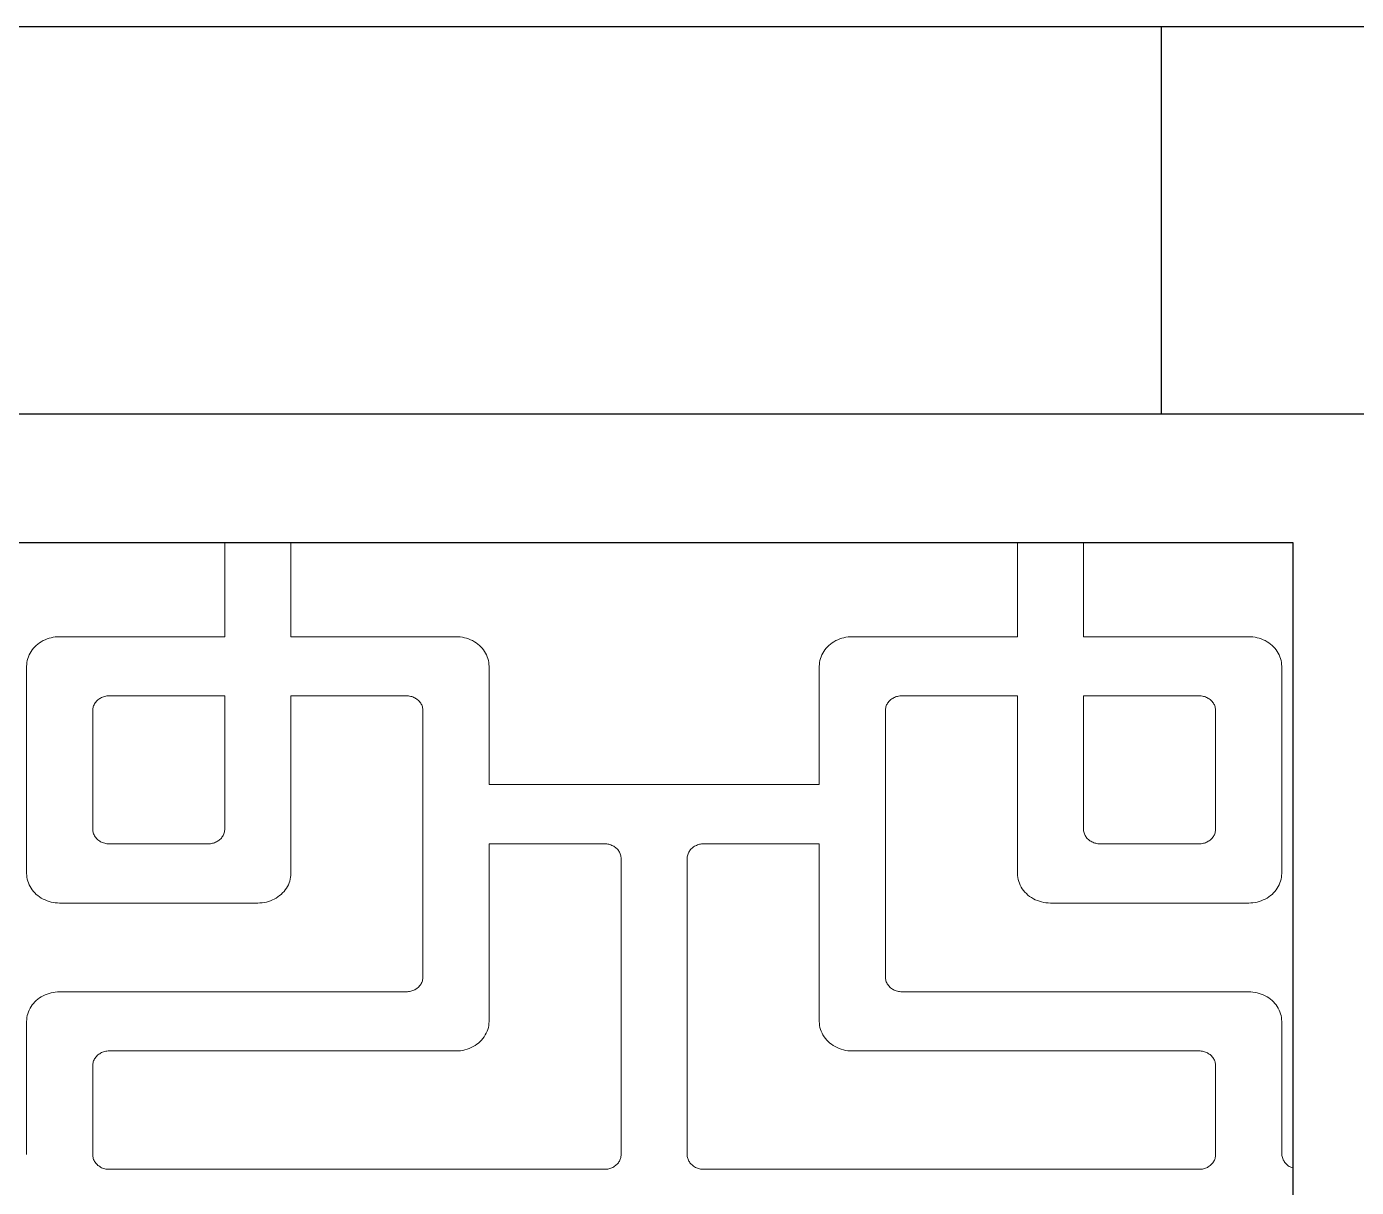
# Model space of a CAD drawing. Extents: x 1188826 to 1909461, y 608442 to 1651179.
# Drawn here: x 1702003 to 1702518, y 1034714 to 1035163 of the extents above; entities that cross this region are included whole.
import ezdxf

# ---------------------------------------------------------------- set-up
doc = ezdxf.new("R2010")
doc.units = 0
doc.header["$LTSCALE"] = 1000
doc.header["$MEASUREMENT"] = 0
doc.layers.add('煤化工粉煤灰', color=7, linetype='Continuous', lineweight=0)
doc.layers.add('立面线', color=40, linetype='Continuous')

msp = doc.modelspace()

# ---------------------------------------------------------------- linework, layer by layer
at = {"layer": '煤化工粉煤灰', "color": 34}
for p, q in [((1702079.46, 1034927.1), (1702079.46, 1034963.44)), ((1702105.05, 1034927.1), (1702105.05, 1034963.44)), ((1702386.55, 1034927.1), (1702386.55, 1034963.44)), ((1702412.14, 1034927.1), (1702412.14, 1034963.44)), ((1702004.84, 1034922.01), (1702005.33, 1034922.62)), ((1702005.33, 1034922.62), (1702005.86, 1034923.2)), ((1702005.86, 1034923.2), (1702006.44, 1034923.75)), ((1702006.44, 1034923.75), (1702007.05, 1034924.26)), ((1702007.05, 1034924.26), (1702007.69, 1034924.74)), ((1702007.69, 1034924.74), (1702008.37, 1034925.17)), ((1702008.37, 1034925.17), (1702009.09, 1034925.57)), ((1702009.09, 1034925.57), (1702009.82, 1034925.92)), ((1702009.82, 1034925.92), (1702010.59, 1034926.23)), ((1702010.59, 1034926.23), (1702011.37, 1034926.5)), ((1702011.37, 1034926.5), (1702012.17, 1034926.71)), ((1702012.17, 1034926.71), (1702012.99, 1034926.88)), ((1702012.99, 1034926.88), (1702013.81, 1034927.01)), ((1702013.81, 1034927.01), (1702014.65, 1034927.08)), ((1702014.65, 1034927.08), (1702015.48, 1034927.1)), ((1702015.48, 1034927.1), (1702079.46, 1034927.1)), ((1702105.05, 1034927.1), (1702169.03, 1034927.1)), ((1702169.03, 1034927.1), (1702169.86, 1034927.08)), ((1702169.86, 1034927.08), (1702170.7, 1034927.01)), ((1702170.7, 1034927.01), (1702171.52, 1034926.88)), ((1702171.52, 1034926.88), (1702172.34, 1034926.71)), ((1702172.34, 1034926.71), (1702173.14, 1034926.5)), ((1702173.14, 1034926.5), (1702173.92, 1034926.23)), ((1702173.92, 1034926.23), (1702174.69, 1034925.92)), ((1702174.69, 1034925.92), (1702175.43, 1034925.57)), ((1702175.43, 1034925.57), (1702176.14, 1034925.17)), ((1702176.14, 1034925.17), (1702176.82, 1034924.74)), ((1702176.82, 1034924.74), (1702177.46, 1034924.26)), ((1702177.46, 1034924.26), (1702178.08, 1034923.75)), ((1702178.08, 1034923.75), (1702178.65, 1034923.2)), ((1702178.65, 1034923.2), (1702179.18, 1034922.62)), ((1702179.18, 1034922.62), (1702179.67, 1034922.01)), ((1702311.93, 1034922.01), (1702312.42, 1034922.62)), ((1702312.42, 1034922.62), (1702312.95, 1034923.2)), ((1702312.95, 1034923.2), (1702313.52, 1034923.75)), ((1702313.52, 1034923.75), (1702314.14, 1034924.26)), ((1702314.14, 1034924.26), (1702314.78, 1034924.74)), ((1702314.78, 1034924.74), (1702315.46, 1034925.17)), ((1702315.46, 1034925.17), (1702316.17, 1034925.57)), ((1702316.17, 1034925.57), (1702316.91, 1034925.92)), ((1702316.91, 1034925.92), (1702317.68, 1034926.23)), ((1702317.68, 1034926.23), (1702318.46, 1034926.5)), ((1702318.46, 1034926.5), (1702319.26, 1034926.71)), ((1702319.26, 1034926.71), (1702320.08, 1034926.88)), ((1702320.08, 1034926.88), (1702320.9, 1034927.01)), ((1702320.9, 1034927.01), (1702321.73, 1034927.08)), ((1702321.73, 1034927.08), (1702322.57, 1034927.1)), ((1702322.57, 1034927.1), (1702386.55, 1034927.1)), ((1702412.14, 1034927.1), (1702476.12, 1034927.1)), ((1702476.12, 1034927.1), (1702476.95, 1034927.08)), ((1702476.95, 1034927.08), (1702477.79, 1034927.01)), ((1702477.79, 1034927.01), (1702478.61, 1034926.88)), ((1702478.61, 1034926.88), (1702479.43, 1034926.71)), ((1702479.43, 1034926.71), (1702480.23, 1034926.5)), ((1702480.23, 1034926.5), (1702481.01, 1034926.23)), ((1702481.01, 1034926.23), (1702481.78, 1034925.92)), ((1702481.78, 1034925.92), (1702482.51, 1034925.57)), ((1702482.51, 1034925.57), (1702483.22, 1034925.17)), ((1702483.22, 1034925.17), (1702483.91, 1034924.74)), ((1702483.91, 1034924.74), (1702484.55, 1034924.26)), ((1702484.55, 1034924.26), (1702485.16, 1034923.75)), ((1702485.16, 1034923.75), (1702485.74, 1034923.2)), ((1702485.74, 1034923.2), (1702486.27, 1034922.62)), ((1702486.27, 1034922.62), (1702486.75, 1034922.01)), ((1702002.8, 1034917.14), (1702002.93, 1034917.88)), ((1702002.93, 1034917.88), (1702003.12, 1034918.61)), ((1702003.12, 1034918.61), (1702003.37, 1034919.33)), ((1702003.37, 1034919.33), (1702003.66, 1034920.03)), ((1702003.66, 1034920.03), (1702004.01, 1034920.71)), ((1702004.01, 1034920.71), (1702004.4, 1034921.37)), ((1702004.4, 1034921.37), (1702004.84, 1034922.01)), ((1702179.67, 1034922.01), (1702180.11, 1034921.37)), ((1702180.11, 1034921.37), (1702180.5, 1034920.71)), ((1702180.5, 1034920.71), (1702180.85, 1034920.03)), ((1702180.85, 1034920.03), (1702181.14, 1034919.33)), ((1702181.14, 1034919.33), (1702181.39, 1034918.61)), ((1702181.39, 1034918.61), (1702181.58, 1034917.88)), ((1702181.58, 1034917.88), (1702181.71, 1034917.14)), ((1702309.89, 1034917.14), (1702310.02, 1034917.88)), ((1702310.02, 1034917.88), (1702310.21, 1034918.61)), ((1702310.21, 1034918.61), (1702310.46, 1034919.33)), ((1702310.46, 1034919.33), (1702310.75, 1034920.03)), ((1702310.75, 1034920.03), (1702311.1, 1034920.71)), ((1702311.1, 1034920.71), (1702311.49, 1034921.37)), ((1702311.49, 1034921.37), (1702311.93, 1034922.01)), ((1702486.75, 1034922.01), (1702487.2, 1034921.37)), ((1702487.2, 1034921.37), (1702487.59, 1034920.71)), ((1702487.59, 1034920.71), (1702487.94, 1034920.03)), ((1702487.94, 1034920.03), (1702488.23, 1034919.33)), ((1702488.23, 1034919.33), (1702488.48, 1034918.61)), ((1702488.48, 1034918.61), (1702488.67, 1034917.88)), ((1702488.67, 1034917.88), (1702488.8, 1034917.14)), ((1702002.69, 1034915.64), (1702002.72, 1034916.39)), ((1702002.69, 1034835.4), (1702002.69, 1034915.64)), ((1702002.72, 1034916.39), (1702002.8, 1034917.14)), ((1702181.71, 1034917.14), (1702181.8, 1034916.39)), ((1702181.8, 1034916.39), (1702181.82, 1034915.64)), ((1702181.82, 1034915.64), (1702181.82, 1034869.79)), ((1702309.78, 1034915.64), (1702309.8, 1034916.39)), ((1702309.78, 1034869.79), (1702309.78, 1034915.64)), ((1702309.8, 1034916.39), (1702309.89, 1034917.14)), ((1702488.8, 1034917.14), (1702488.88, 1034916.39)), ((1702488.88, 1034916.39), (1702488.91, 1034915.64)), ((1702488.91, 1034915.64), (1702488.91, 1034835.4)), ((1702029.71, 1034902.06), (1702029.45, 1034901.75)), ((1702030, 1034902.36), (1702029.71, 1034902.06)), ((1702030.31, 1034902.64), (1702030, 1034902.36)), ((1702030.64, 1034902.89), (1702030.31, 1034902.64)), ((1702030.99, 1034903.13), (1702030.64, 1034902.89)), ((1702031.35, 1034903.34), (1702030.99, 1034903.13)), ((1702031.73, 1034903.54), (1702031.35, 1034903.34)), ((1702032.13, 1034903.7), (1702031.73, 1034903.54)), ((1702032.53, 1034903.85), (1702032.13, 1034903.7)), ((1702032.95, 1034903.97), (1702032.53, 1034903.85)), ((1702033.37, 1034904.06), (1702032.95, 1034903.97)), ((1702033.81, 1034904.13), (1702033.37, 1034904.06)), ((1702034.24, 1034904.17), (1702033.81, 1034904.13)), ((1702034.68, 1034904.18), (1702034.24, 1034904.17)), ((1702079.46, 1034904.18), (1702034.68, 1034904.18)), ((1702079.46, 1034852.6), (1702079.46, 1034904.18)), ((1702105.05, 1034904.18), (1702105.05, 1034835.4)), ((1702149.83, 1034904.18), (1702105.05, 1034904.18)), ((1702150.25, 1034904.17), (1702149.83, 1034904.18)), ((1702150.67, 1034904.13), (1702150.25, 1034904.17)), ((1702151.08, 1034904.07), (1702150.67, 1034904.13)), ((1702151.49, 1034903.98), (1702151.08, 1034904.07)), ((1702151.89, 1034903.87), (1702151.49, 1034903.98)), ((1702152.28, 1034903.74), (1702151.89, 1034903.87)), ((1702152.66, 1034903.59), (1702152.28, 1034903.74)), ((1702153.03, 1034903.41), (1702152.66, 1034903.59)), ((1702153.39, 1034903.21), (1702153.03, 1034903.41)), ((1702153.73, 1034902.99), (1702153.39, 1034903.21)), ((1702154.05, 1034902.76), (1702153.73, 1034902.99)), ((1702154.36, 1034902.5), (1702154.05, 1034902.76)), ((1702154.64, 1034902.23), (1702154.36, 1034902.5)), ((1702154.91, 1034901.94), (1702154.64, 1034902.23)), ((1702155.15, 1034901.63), (1702154.91, 1034901.94)), ((1702336.69, 1034901.94), (1702336.45, 1034901.63)), ((1702336.95, 1034902.23), (1702336.69, 1034901.94)), ((1702337.24, 1034902.5), (1702336.95, 1034902.23)), ((1702337.55, 1034902.76), (1702337.24, 1034902.5)), ((1702337.87, 1034902.99), (1702337.55, 1034902.76)), ((1702338.21, 1034903.21), (1702337.87, 1034902.99)), ((1702338.57, 1034903.41), (1702338.21, 1034903.21)), ((1702338.94, 1034903.59), (1702338.57, 1034903.41)), ((1702339.32, 1034903.74), (1702338.94, 1034903.59)), ((1702339.71, 1034903.87), (1702339.32, 1034903.74)), ((1702340.11, 1034903.98), (1702339.71, 1034903.87)), ((1702340.52, 1034904.07), (1702340.11, 1034903.98)), ((1702340.93, 1034904.13), (1702340.52, 1034904.07)), ((1702341.35, 1034904.17), (1702340.93, 1034904.13)), ((1702341.76, 1034904.18), (1702341.35, 1034904.17)), ((1702386.55, 1034904.18), (1702341.76, 1034904.18)), ((1702386.55, 1034835.4), (1702386.55, 1034904.18)), ((1702412.14, 1034904.18), (1702456.92, 1034904.18)), ((1702412.14, 1034852.6), (1702412.14, 1034904.18)), ((1702456.92, 1034904.18), (1702457.34, 1034904.17)), ((1702457.34, 1034904.17), (1702457.76, 1034904.13)), ((1702457.76, 1034904.13), (1702458.17, 1034904.07)), ((1702458.17, 1034904.07), (1702458.58, 1034903.98)), ((1702458.58, 1034903.98), (1702458.98, 1034903.87)), ((1702458.98, 1034903.87), (1702459.37, 1034903.74)), ((1702459.37, 1034903.74), (1702459.75, 1034903.59)), ((1702459.75, 1034903.59), (1702460.12, 1034903.41)), ((1702460.12, 1034903.41), (1702460.48, 1034903.21)), ((1702460.48, 1034903.21), (1702460.82, 1034902.99)), ((1702460.82, 1034902.99), (1702461.14, 1034902.76)), ((1702461.14, 1034902.76), (1702461.45, 1034902.5)), ((1702461.45, 1034902.5), (1702461.73, 1034902.23)), ((1702461.73, 1034902.23), (1702462, 1034901.94)), ((1702462, 1034901.94), (1702462.24, 1034901.63)), ((1702028.29, 1034898.84), (1702028.28, 1034898.45)), ((1702028.28, 1034898.45), (1702028.28, 1034852.6)), ((1702028.34, 1034899.23), (1702028.29, 1034898.84)), ((1702028.41, 1034899.61), (1702028.34, 1034899.23)), ((1702028.52, 1034899.99), (1702028.41, 1034899.61)), ((1702028.65, 1034900.37), (1702028.52, 1034899.99)), ((1702028.81, 1034900.73), (1702028.65, 1034900.37)), ((1702029, 1034901.08), (1702028.81, 1034900.73)), ((1702029.21, 1034901.43), (1702029, 1034901.08)), ((1702029.45, 1034901.75), (1702029.21, 1034901.43)), ((1702155.38, 1034901.31), (1702155.15, 1034901.63)), ((1702155.57, 1034900.98), (1702155.38, 1034901.31)), ((1702155.75, 1034900.64), (1702155.57, 1034900.98)), ((1702155.89, 1034900.29), (1702155.75, 1034900.64)), ((1702156.01, 1034899.93), (1702155.89, 1034900.29)), ((1702156.11, 1034899.57), (1702156.01, 1034899.93)), ((1702156.18, 1034899.2), (1702156.11, 1034899.57)), ((1702156.22, 1034898.82), (1702156.18, 1034899.2)), ((1702156.23, 1034898.45), (1702156.22, 1034898.82)), ((1702156.23, 1034795.29), (1702156.23, 1034898.45)), ((1702335.38, 1034898.82), (1702335.37, 1034898.45)), ((1702335.37, 1034898.45), (1702335.37, 1034795.29)), ((1702335.42, 1034899.2), (1702335.38, 1034898.82)), ((1702335.49, 1034899.57), (1702335.42, 1034899.2)), ((1702335.59, 1034899.93), (1702335.49, 1034899.57)), ((1702335.71, 1034900.29), (1702335.59, 1034899.93)), ((1702335.85, 1034900.64), (1702335.71, 1034900.29)), ((1702336.03, 1034900.98), (1702335.85, 1034900.64)), ((1702336.22, 1034901.31), (1702336.03, 1034900.98)), ((1702336.45, 1034901.63), (1702336.22, 1034901.31)), ((1702462.24, 1034901.63), (1702462.46, 1034901.31)), ((1702462.46, 1034901.31), (1702462.66, 1034900.98)), ((1702462.66, 1034900.98), (1702462.83, 1034900.64)), ((1702462.83, 1034900.64), (1702462.98, 1034900.29)), ((1702462.98, 1034900.29), (1702463.1, 1034899.93)), ((1702463.1, 1034899.93), (1702463.2, 1034899.57)), ((1702463.2, 1034899.57), (1702463.27, 1034899.2)), ((1702463.27, 1034899.2), (1702463.31, 1034898.82)), ((1702463.31, 1034898.82), (1702463.32, 1034898.45)), ((1702463.32, 1034898.45), (1702463.32, 1034852.6)), ((1702309.78, 1034869.79), (1702181.82, 1034869.79)), ((1702028.28, 1034852.6), (1702028.29, 1034852.21)), ((1702028.29, 1034852.21), (1702028.34, 1034851.82)), ((1702028.34, 1034851.82), (1702028.41, 1034851.43)), ((1702028.41, 1034851.43), (1702028.52, 1034851.05)), ((1702028.52, 1034851.05), (1702028.65, 1034850.68)), ((1702028.65, 1034850.68), (1702028.81, 1034850.31)), ((1702028.81, 1034850.31), (1702029, 1034849.96)), ((1702078.8, 1034850.06), (1702078.97, 1034850.4)), ((1702078.97, 1034850.4), (1702079.12, 1034850.76)), ((1702079.12, 1034850.76), (1702079.24, 1034851.11)), ((1702079.24, 1034851.11), (1702079.34, 1034851.48)), ((1702079.34, 1034851.48), (1702079.41, 1034851.85)), ((1702079.41, 1034851.85), (1702079.45, 1034852.22)), ((1702079.45, 1034852.22), (1702079.46, 1034852.6)), ((1702412.15, 1034852.22), (1702412.14, 1034852.6)), ((1702412.19, 1034851.85), (1702412.15, 1034852.22)), ((1702412.26, 1034851.48), (1702412.19, 1034851.85)), ((1702412.36, 1034851.11), (1702412.26, 1034851.48)), ((1702412.48, 1034850.76), (1702412.36, 1034851.11)), ((1702412.63, 1034850.4), (1702412.48, 1034850.76)), ((1702412.8, 1034850.06), (1702412.63, 1034850.4)), ((1702462.83, 1034850.4), (1702462.66, 1034850.06)), ((1702462.98, 1034850.76), (1702462.83, 1034850.4)), ((1702463.1, 1034851.11), (1702462.98, 1034850.76)), ((1702463.2, 1034851.48), (1702463.1, 1034851.11)), ((1702463.27, 1034851.85), (1702463.2, 1034851.48)), ((1702463.31, 1034852.22), (1702463.27, 1034851.85)), ((1702463.32, 1034852.6), (1702463.31, 1034852.22)), ((1702029, 1034849.96), (1702029.21, 1034849.62)), ((1702029.21, 1034849.62), (1702029.45, 1034849.29)), ((1702029.45, 1034849.29), (1702029.71, 1034848.98)), ((1702029.71, 1034848.98), (1702030, 1034848.69)), ((1702030, 1034848.69), (1702030.31, 1034848.41)), ((1702030.31, 1034848.41), (1702030.64, 1034848.15)), ((1702030.64, 1034848.15), (1702030.99, 1034847.92)), ((1702030.99, 1034847.92), (1702031.35, 1034847.7)), ((1702031.35, 1034847.7), (1702031.73, 1034847.51)), ((1702031.73, 1034847.51), (1702032.13, 1034847.34)), ((1702032.13, 1034847.34), (1702032.53, 1034847.2)), ((1702032.53, 1034847.2), (1702032.95, 1034847.08)), ((1702032.95, 1034847.08), (1702033.37, 1034846.99)), ((1702033.37, 1034846.99), (1702033.81, 1034846.92)), ((1702033.81, 1034846.92), (1702034.24, 1034846.88)), ((1702034.24, 1034846.88), (1702034.68, 1034846.87)), ((1702034.68, 1034846.87), (1702073.06, 1034846.87)), ((1702073.06, 1034846.87), (1702073.48, 1034846.88)), ((1702073.48, 1034846.88), (1702073.9, 1034846.92)), ((1702073.9, 1034846.92), (1702074.31, 1034846.98)), ((1702074.31, 1034846.98), (1702074.72, 1034847.06)), ((1702074.72, 1034847.06), (1702075.12, 1034847.17)), ((1702075.12, 1034847.17), (1702075.51, 1034847.3)), ((1702075.51, 1034847.3), (1702075.89, 1034847.46)), ((1702075.89, 1034847.46), (1702076.26, 1034847.63)), ((1702076.26, 1034847.63), (1702076.62, 1034847.83)), ((1702076.62, 1034847.83), (1702076.96, 1034848.05)), ((1702076.96, 1034848.05), (1702077.28, 1034848.29)), ((1702077.28, 1034848.29), (1702077.59, 1034848.55)), ((1702077.59, 1034848.55), (1702077.87, 1034848.82)), ((1702077.87, 1034848.82), (1702078.14, 1034849.11)), ((1702078.14, 1034849.11), (1702078.38, 1034849.41)), ((1702078.38, 1034849.41), (1702078.6, 1034849.73)), ((1702078.6, 1034849.73), (1702078.8, 1034850.06)), ((1702181.82, 1034846.87), (1702181.82, 1034778.09)), ((1702226.61, 1034846.87), (1702181.82, 1034846.87)), ((1702227.03, 1034846.85), (1702226.61, 1034846.87)), ((1702227.44, 1034846.82), (1702227.03, 1034846.85)), ((1702227.85, 1034846.76), (1702227.44, 1034846.82)), ((1702228.26, 1034846.67), (1702227.85, 1034846.76)), ((1702228.66, 1034846.56), (1702228.26, 1034846.67)), ((1702229.05, 1034846.43), (1702228.66, 1034846.56)), ((1702229.44, 1034846.28), (1702229.05, 1034846.43)), ((1702229.81, 1034846.1), (1702229.44, 1034846.28)), ((1702230.16, 1034845.9), (1702229.81, 1034846.1)), ((1702230.5, 1034845.68), (1702230.16, 1034845.9)), ((1702230.82, 1034845.44), (1702230.5, 1034845.68)), ((1702231.13, 1034845.19), (1702230.82, 1034845.44)), ((1702231.42, 1034844.91), (1702231.13, 1034845.19)), ((1702260.47, 1034845.19), (1702260.18, 1034844.91)), ((1702260.77, 1034845.44), (1702260.47, 1034845.19)), ((1702261.1, 1034845.68), (1702260.77, 1034845.44)), ((1702261.44, 1034845.9), (1702261.1, 1034845.68)), ((1702261.79, 1034846.1), (1702261.44, 1034845.9)), ((1702262.16, 1034846.28), (1702261.79, 1034846.1)), ((1702262.54, 1034846.43), (1702262.16, 1034846.28)), ((1702262.94, 1034846.56), (1702262.54, 1034846.43)), ((1702263.34, 1034846.67), (1702262.94, 1034846.56)), ((1702263.74, 1034846.76), (1702263.34, 1034846.67)), ((1702264.16, 1034846.82), (1702263.74, 1034846.76)), ((1702264.57, 1034846.85), (1702264.16, 1034846.82)), ((1702264.99, 1034846.87), (1702264.57, 1034846.85)), ((1702309.78, 1034846.87), (1702264.99, 1034846.87)), ((1702309.78, 1034778.09), (1702309.78, 1034846.87)), ((1702413, 1034849.73), (1702412.8, 1034850.06)), ((1702413.22, 1034849.41), (1702413, 1034849.73)), ((1702413.46, 1034849.11), (1702413.22, 1034849.41)), ((1702413.73, 1034848.82), (1702413.46, 1034849.11)), ((1702414.01, 1034848.55), (1702413.73, 1034848.82)), ((1702414.32, 1034848.29), (1702414.01, 1034848.55)), ((1702414.64, 1034848.05), (1702414.32, 1034848.29)), ((1702414.98, 1034847.83), (1702414.64, 1034848.05)), ((1702415.34, 1034847.63), (1702414.98, 1034847.83)), ((1702415.71, 1034847.46), (1702415.34, 1034847.63)), ((1702416.09, 1034847.3), (1702415.71, 1034847.46)), ((1702416.48, 1034847.17), (1702416.09, 1034847.3)), ((1702416.88, 1034847.06), (1702416.48, 1034847.17)), ((1702417.29, 1034846.98), (1702416.88, 1034847.06)), ((1702417.7, 1034846.92), (1702417.29, 1034846.98)), ((1702418.12, 1034846.88), (1702417.7, 1034846.92)), ((1702418.54, 1034846.87), (1702418.12, 1034846.88)), ((1702456.92, 1034846.87), (1702418.54, 1034846.87)), ((1702457.34, 1034846.88), (1702456.92, 1034846.87)), ((1702457.76, 1034846.92), (1702457.34, 1034846.88)), ((1702458.17, 1034846.98), (1702457.76, 1034846.92)), ((1702458.58, 1034847.06), (1702458.17, 1034846.98)), ((1702458.98, 1034847.17), (1702458.58, 1034847.06)), ((1702459.37, 1034847.3), (1702458.98, 1034847.17)), ((1702459.75, 1034847.46), (1702459.37, 1034847.3)), ((1702460.12, 1034847.63), (1702459.75, 1034847.46)), ((1702460.48, 1034847.83), (1702460.12, 1034847.63)), ((1702460.82, 1034848.05), (1702460.48, 1034847.83)), ((1702461.14, 1034848.29), (1702460.82, 1034848.05)), ((1702461.45, 1034848.55), (1702461.14, 1034848.29)), ((1702461.73, 1034848.82), (1702461.45, 1034848.55)), ((1702462, 1034849.11), (1702461.73, 1034848.82)), ((1702462.24, 1034849.41), (1702462, 1034849.11)), ((1702462.46, 1034849.73), (1702462.24, 1034849.41)), ((1702462.66, 1034850.06), (1702462.46, 1034849.73)), ((1702231.68, 1034844.62), (1702231.42, 1034844.91)), ((1702231.93, 1034844.32), (1702231.68, 1034844.62)), ((1702232.15, 1034844), (1702231.93, 1034844.32)), ((1702232.34, 1034843.67), (1702232.15, 1034844)), ((1702232.52, 1034843.33), (1702232.34, 1034843.67)), ((1702232.66, 1034842.98), (1702232.52, 1034843.33)), ((1702232.79, 1034842.62), (1702232.66, 1034842.98)), ((1702232.88, 1034842.25), (1702232.79, 1034842.62)), ((1702232.95, 1034841.88), (1702232.88, 1034842.25)), ((1702232.99, 1034841.51), (1702232.95, 1034841.88)), ((1702233, 1034841.14), (1702232.99, 1034841.51)), ((1702233, 1034726.51), (1702233, 1034841.14)), ((1702258.61, 1034841.51), (1702258.6, 1034841.14)), ((1702258.6, 1034841.14), (1702258.6, 1034726.51)), ((1702258.65, 1034841.88), (1702258.61, 1034841.51)), ((1702258.72, 1034842.25), (1702258.65, 1034841.88)), ((1702258.81, 1034842.62), (1702258.72, 1034842.25)), ((1702258.93, 1034842.98), (1702258.81, 1034842.62)), ((1702259.08, 1034843.33), (1702258.93, 1034842.98)), ((1702259.25, 1034843.67), (1702259.08, 1034843.33)), ((1702259.45, 1034844), (1702259.25, 1034843.67)), ((1702259.67, 1034844.32), (1702259.45, 1034844)), ((1702259.92, 1034844.62), (1702259.67, 1034844.32)), ((1702260.18, 1034844.91), (1702259.92, 1034844.62)), ((1702002.72, 1034834.65), (1702002.69, 1034835.4)), ((1702105.05, 1034835.4), (1702105.02, 1034834.65)), ((1702386.58, 1034834.62), (1702386.55, 1034835.4)), ((1702488.91, 1034835.4), (1702488.88, 1034834.65)), ((1702002.8, 1034833.91), (1702002.72, 1034834.65)), ((1702002.93, 1034833.17), (1702002.8, 1034833.91)), ((1702003.12, 1034832.44), (1702002.93, 1034833.17)), ((1702003.37, 1034831.72), (1702003.12, 1034832.44)), ((1702003.66, 1034831.02), (1702003.37, 1034831.72)), ((1702004.01, 1034830.33), (1702003.66, 1034831.02)), ((1702004.4, 1034829.67), (1702004.01, 1034830.33)), ((1702004.84, 1034829.04), (1702004.4, 1034829.67)), ((1702103.34, 1034829.67), (1702102.89, 1034829.04)), ((1702103.73, 1034830.33), (1702103.34, 1034829.67)), ((1702104.08, 1034831.02), (1702103.73, 1034830.33)), ((1702104.37, 1034831.72), (1702104.08, 1034831.02)), ((1702104.61, 1034832.44), (1702104.37, 1034831.72)), ((1702104.81, 1034833.17), (1702104.61, 1034832.44)), ((1702104.94, 1034833.91), (1702104.81, 1034833.17)), ((1702105.02, 1034834.65), (1702104.94, 1034833.91)), ((1702386.67, 1034833.84), (1702386.58, 1034834.62)), ((1702386.82, 1034833.07), (1702386.67, 1034833.84)), ((1702387.02, 1034832.31), (1702386.82, 1034833.07)), ((1702387.29, 1034831.57), (1702387.02, 1034832.31)), ((1702387.61, 1034830.84), (1702387.29, 1034831.57)), ((1702387.98, 1034830.13), (1702387.61, 1034830.84)), ((1702388.41, 1034829.45), (1702387.98, 1034830.13)), ((1702487.2, 1034829.67), (1702486.75, 1034829.04)), ((1702487.59, 1034830.33), (1702487.2, 1034829.67)), ((1702487.94, 1034831.02), (1702487.59, 1034830.33)), ((1702488.23, 1034831.72), (1702487.94, 1034831.02)), ((1702488.48, 1034832.44), (1702488.23, 1034831.72)), ((1702488.67, 1034833.17), (1702488.48, 1034832.44)), ((1702488.8, 1034833.91), (1702488.67, 1034833.17)), ((1702488.88, 1034834.65), (1702488.8, 1034833.91)), ((1702005.33, 1034828.43), (1702004.84, 1034829.04)), ((1702005.86, 1034827.85), (1702005.33, 1034828.43)), ((1702006.44, 1034827.3), (1702005.86, 1034827.85)), ((1702007.05, 1034826.79), (1702006.44, 1034827.3)), ((1702007.69, 1034826.31), (1702007.05, 1034826.79)), ((1702008.37, 1034825.87), (1702007.69, 1034826.31)), ((1702009.09, 1034825.48), (1702008.37, 1034825.87)), ((1702009.82, 1034825.12), (1702009.09, 1034825.48)), ((1702010.59, 1034824.81), (1702009.82, 1034825.12)), ((1702011.37, 1034824.55), (1702010.59, 1034824.81)), ((1702012.17, 1034824.33), (1702011.37, 1034824.55)), ((1702096.37, 1034824.55), (1702095.57, 1034824.33)), ((1702097.15, 1034824.81), (1702096.37, 1034824.55)), ((1702097.91, 1034825.12), (1702097.15, 1034824.81)), ((1702098.65, 1034825.48), (1702097.91, 1034825.12)), ((1702099.36, 1034825.87), (1702098.65, 1034825.48)), ((1702100.04, 1034826.31), (1702099.36, 1034825.87)), ((1702100.69, 1034826.79), (1702100.04, 1034826.31)), ((1702101.3, 1034827.3), (1702100.69, 1034826.79)), ((1702101.88, 1034827.85), (1702101.3, 1034827.3)), ((1702102.41, 1034828.43), (1702101.88, 1034827.85)), ((1702102.89, 1034829.04), (1702102.41, 1034828.43)), ((1702388.89, 1034828.79), (1702388.41, 1034829.45)), ((1702389.42, 1034828.17), (1702388.89, 1034828.79)), ((1702389.99, 1034827.58), (1702389.42, 1034828.17)), ((1702390.61, 1034827.03), (1702389.99, 1034827.58)), ((1702391.27, 1034826.51), (1702390.61, 1034827.03)), ((1702391.96, 1034826.04), (1702391.27, 1034826.51)), ((1702392.7, 1034825.61), (1702391.96, 1034826.04)), ((1702393.46, 1034825.23), (1702392.7, 1034825.61)), ((1702394.25, 1034824.89), (1702393.46, 1034825.23)), ((1702395.06, 1034824.6), (1702394.25, 1034824.89)), ((1702395.89, 1034824.37), (1702395.06, 1034824.6)), ((1702480.23, 1034824.55), (1702479.43, 1034824.33)), ((1702481.01, 1034824.81), (1702480.23, 1034824.55)), ((1702481.78, 1034825.12), (1702481.01, 1034824.81)), ((1702482.51, 1034825.48), (1702481.78, 1034825.12)), ((1702483.22, 1034825.87), (1702482.51, 1034825.48)), ((1702483.91, 1034826.31), (1702483.22, 1034825.87)), ((1702484.55, 1034826.79), (1702483.91, 1034826.31)), ((1702485.16, 1034827.3), (1702484.55, 1034826.79)), ((1702485.74, 1034827.85), (1702485.16, 1034827.3)), ((1702486.27, 1034828.43), (1702485.74, 1034827.85)), ((1702486.75, 1034829.04), (1702486.27, 1034828.43)), ((1702012.99, 1034824.16), (1702012.17, 1034824.33)), ((1702013.81, 1034824.04), (1702012.99, 1034824.16)), ((1702014.65, 1034823.97), (1702013.81, 1034824.04)), ((1702015.48, 1034823.94), (1702014.65, 1034823.97)), ((1702092.26, 1034823.94), (1702015.48, 1034823.94)), ((1702093.09, 1034823.97), (1702092.26, 1034823.94)), ((1702093.93, 1034824.04), (1702093.09, 1034823.97)), ((1702094.75, 1034824.16), (1702093.93, 1034824.04)), ((1702095.57, 1034824.33), (1702094.75, 1034824.16)), ((1702396.74, 1034824.18), (1702395.89, 1034824.37)), ((1702397.6, 1034824.05), (1702396.74, 1034824.18)), ((1702398.47, 1034823.97), (1702397.6, 1034824.05)), ((1702399.34, 1034823.94), (1702398.47, 1034823.97)), ((1702476.12, 1034823.94), (1702399.34, 1034823.94)), ((1702476.95, 1034823.97), (1702476.12, 1034823.94)), ((1702477.79, 1034824.04), (1702476.95, 1034823.97)), ((1702478.61, 1034824.16), (1702477.79, 1034824.04)), ((1702479.43, 1034824.33), (1702478.61, 1034824.16)), ((1702155.89, 1034793.44), (1702156.01, 1034793.8)), ((1702156.01, 1034793.8), (1702156.11, 1034794.17)), ((1702156.11, 1034794.17), (1702156.18, 1034794.54)), ((1702156.18, 1034794.54), (1702156.22, 1034794.91)), ((1702156.22, 1034794.91), (1702156.23, 1034795.29)), ((1702335.37, 1034795.29), (1702335.38, 1034794.89)), ((1702335.38, 1034794.89), (1702335.43, 1034794.51)), ((1702335.43, 1034794.51), (1702335.5, 1034794.12)), ((1702335.5, 1034794.12), (1702335.6, 1034793.74)), ((1702335.6, 1034793.74), (1702335.74, 1034793.37)), ((1702009.82, 1034788.37), (1702010.59, 1034788.68)), ((1702010.59, 1034788.68), (1702011.37, 1034788.95)), ((1702011.37, 1034788.95), (1702012.17, 1034789.16)), ((1702012.17, 1034789.16), (1702012.99, 1034789.33)), ((1702012.99, 1034789.33), (1702013.81, 1034789.46)), ((1702013.81, 1034789.46), (1702014.65, 1034789.53)), ((1702014.65, 1034789.53), (1702015.48, 1034789.55)), ((1702015.48, 1034789.55), (1702149.83, 1034789.55)), ((1702149.83, 1034789.55), (1702150.25, 1034789.57)), ((1702150.25, 1034789.57), (1702150.67, 1034789.6)), ((1702150.67, 1034789.6), (1702151.08, 1034789.66)), ((1702151.08, 1034789.66), (1702151.49, 1034789.75)), ((1702151.49, 1034789.75), (1702151.89, 1034789.86)), ((1702151.89, 1034789.86), (1702152.28, 1034789.99)), ((1702152.28, 1034789.99), (1702152.66, 1034790.15)), ((1702152.66, 1034790.15), (1702153.03, 1034790.32)), ((1702153.03, 1034790.32), (1702153.39, 1034790.52)), ((1702153.39, 1034790.52), (1702153.73, 1034790.74)), ((1702153.73, 1034790.74), (1702154.05, 1034790.98)), ((1702154.05, 1034790.98), (1702154.36, 1034791.23)), ((1702154.36, 1034791.23), (1702154.64, 1034791.51)), ((1702154.64, 1034791.51), (1702154.91, 1034791.8)), ((1702154.91, 1034791.8), (1702155.15, 1034792.1)), ((1702155.15, 1034792.1), (1702155.38, 1034792.42)), ((1702155.38, 1034792.42), (1702155.57, 1034792.75)), ((1702155.57, 1034792.75), (1702155.75, 1034793.09)), ((1702155.75, 1034793.09), (1702155.89, 1034793.44)), ((1702335.74, 1034793.37), (1702335.9, 1034793)), ((1702335.9, 1034793), (1702336.08, 1034792.65)), ((1702336.08, 1034792.65), (1702336.3, 1034792.31)), ((1702336.3, 1034792.31), (1702336.54, 1034791.98)), ((1702336.54, 1034791.98), (1702336.8, 1034791.67)), ((1702336.8, 1034791.67), (1702337.09, 1034791.37)), ((1702337.09, 1034791.37), (1702337.4, 1034791.1)), ((1702337.4, 1034791.1), (1702337.73, 1034790.84)), ((1702337.73, 1034790.84), (1702338.08, 1034790.6)), ((1702338.08, 1034790.6), (1702338.44, 1034790.39)), ((1702338.44, 1034790.39), (1702338.82, 1034790.2)), ((1702338.82, 1034790.2), (1702339.22, 1034790.03)), ((1702339.22, 1034790.03), (1702339.62, 1034789.89)), ((1702339.62, 1034789.89), (1702340.04, 1034789.77)), ((1702340.04, 1034789.77), (1702340.46, 1034789.67)), ((1702340.46, 1034789.67), (1702340.89, 1034789.61)), ((1702340.89, 1034789.61), (1702341.33, 1034789.57)), ((1702341.33, 1034789.57), (1702341.76, 1034789.55)), ((1702341.76, 1034789.55), (1702476.12, 1034789.55)), ((1702476.12, 1034789.55), (1702476.95, 1034789.53)), ((1702476.95, 1034789.53), (1702477.79, 1034789.46)), ((1702477.79, 1034789.46), (1702478.61, 1034789.33)), ((1702478.61, 1034789.33), (1702479.43, 1034789.16)), ((1702479.43, 1034789.16), (1702480.23, 1034788.95)), ((1702480.23, 1034788.95), (1702481.01, 1034788.68)), ((1702481.01, 1034788.68), (1702481.78, 1034788.37)), ((1702004.01, 1034783.16), (1702004.4, 1034783.82)), ((1702004.4, 1034783.82), (1702004.84, 1034784.46)), ((1702004.84, 1034784.46), (1702005.33, 1034785.07)), ((1702005.33, 1034785.07), (1702005.86, 1034785.65)), ((1702005.86, 1034785.65), (1702006.44, 1034786.2)), ((1702006.44, 1034786.2), (1702007.05, 1034786.71)), ((1702007.05, 1034786.71), (1702007.69, 1034787.19)), ((1702007.69, 1034787.19), (1702008.37, 1034787.62)), ((1702008.37, 1034787.62), (1702009.09, 1034788.02)), ((1702009.09, 1034788.02), (1702009.82, 1034788.37)), ((1702481.78, 1034788.37), (1702482.51, 1034788.02)), ((1702482.51, 1034788.02), (1702483.22, 1034787.62)), ((1702483.22, 1034787.62), (1702483.91, 1034787.19)), ((1702483.91, 1034787.19), (1702484.55, 1034786.71)), ((1702484.55, 1034786.71), (1702485.16, 1034786.2)), ((1702485.16, 1034786.2), (1702485.74, 1034785.65)), ((1702485.74, 1034785.65), (1702486.27, 1034785.07)), ((1702486.27, 1034785.07), (1702486.75, 1034784.46)), ((1702486.75, 1034784.46), (1702487.2, 1034783.82)), ((1702487.2, 1034783.82), (1702487.59, 1034783.16)), ((1702002.69, 1034778.09), (1702002.72, 1034778.84)), ((1702002.72, 1034778.84), (1702002.8, 1034779.59)), ((1702002.8, 1034779.59), (1702002.93, 1034780.33)), ((1702002.93, 1034780.33), (1702003.12, 1034781.06)), ((1702003.12, 1034781.06), (1702003.37, 1034781.78)), ((1702003.37, 1034781.78), (1702003.66, 1034782.48)), ((1702003.66, 1034782.48), (1702004.01, 1034783.16)), ((1702487.59, 1034783.16), (1702487.94, 1034782.48)), ((1702487.94, 1034782.48), (1702488.23, 1034781.78)), ((1702488.23, 1034781.78), (1702488.48, 1034781.06)), ((1702488.48, 1034781.06), (1702488.67, 1034780.33)), ((1702488.67, 1034780.33), (1702488.8, 1034779.59)), ((1702488.8, 1034779.59), (1702488.88, 1034778.84)), ((1702488.88, 1034778.84), (1702488.91, 1034778.09)), ((1702002.69, 1034727), (1702002.69, 1034778.09)), ((1702180.76, 1034773.53), (1702180.39, 1034772.82)), ((1702181.08, 1034774.25), (1702180.76, 1034773.53)), ((1702181.35, 1034775), (1702181.08, 1034774.25)), ((1702181.56, 1034775.76), (1702181.35, 1034775)), ((1702181.7, 1034776.53), (1702181.56, 1034775.76)), ((1702181.79, 1034777.31), (1702181.7, 1034776.53)), ((1702181.82, 1034778.09), (1702181.79, 1034777.31)), ((1702309.81, 1034777.31), (1702309.78, 1034778.09)), ((1702309.9, 1034776.53), (1702309.81, 1034777.31)), ((1702310.04, 1034775.76), (1702309.9, 1034776.53)), ((1702310.25, 1034775), (1702310.04, 1034775.76)), ((1702310.52, 1034774.25), (1702310.25, 1034775)), ((1702310.84, 1034773.53), (1702310.52, 1034774.25)), ((1702311.21, 1034772.82), (1702310.84, 1034773.53)), ((1702488.91, 1034778.09), (1702488.91, 1034727)), ((1702174.91, 1034767.91), (1702174.13, 1034767.58)), ((1702175.68, 1034768.3), (1702174.91, 1034767.91)), ((1702176.41, 1034768.73), (1702175.68, 1034768.3)), ((1702177.1, 1034769.2), (1702176.41, 1034768.73)), ((1702177.76, 1034769.71), (1702177.1, 1034769.2)), ((1702178.38, 1034770.27), (1702177.76, 1034769.71)), ((1702178.95, 1034770.86), (1702178.38, 1034770.27)), ((1702179.48, 1034771.48), (1702178.95, 1034770.86)), ((1702179.96, 1034772.14), (1702179.48, 1034771.48)), ((1702180.39, 1034772.82), (1702179.96, 1034772.14)), ((1702311.64, 1034772.14), (1702311.21, 1034772.82)), ((1702312.12, 1034771.48), (1702311.64, 1034772.14)), ((1702312.65, 1034770.86), (1702312.12, 1034771.48)), ((1702313.22, 1034770.27), (1702312.65, 1034770.86)), ((1702313.84, 1034769.71), (1702313.22, 1034770.27)), ((1702314.5, 1034769.2), (1702313.84, 1034769.71)), ((1702315.19, 1034768.73), (1702314.5, 1034769.2)), ((1702315.92, 1034768.3), (1702315.19, 1034768.73)), ((1702316.69, 1034767.91), (1702315.92, 1034768.3)), ((1702317.47, 1034767.58), (1702316.69, 1034767.91)), ((1702028.65, 1034762.82), (1702028.52, 1034762.44)), ((1702028.81, 1034763.18), (1702028.65, 1034762.82)), ((1702029, 1034763.54), (1702028.81, 1034763.18)), ((1702029.21, 1034763.88), (1702029, 1034763.54)), ((1702029.45, 1034764.2), (1702029.21, 1034763.88)), ((1702029.71, 1034764.52), (1702029.45, 1034764.2)), ((1702030, 1034764.81), (1702029.71, 1034764.52)), ((1702030.31, 1034765.09), (1702030, 1034764.81)), ((1702030.64, 1034765.34), (1702030.31, 1034765.09)), ((1702030.99, 1034765.58), (1702030.64, 1034765.34)), ((1702031.35, 1034765.8), (1702030.99, 1034765.58)), ((1702031.73, 1034765.99), (1702031.35, 1034765.8)), ((1702032.13, 1034766.16), (1702031.73, 1034765.99)), ((1702032.53, 1034766.3), (1702032.13, 1034766.16)), ((1702032.95, 1034766.42), (1702032.53, 1034766.3)), ((1702033.37, 1034766.51), (1702032.95, 1034766.42)), ((1702033.81, 1034766.58), (1702033.37, 1034766.51)), ((1702034.24, 1034766.62), (1702033.81, 1034766.58)), ((1702034.68, 1034766.63), (1702034.24, 1034766.62)), ((1702169.03, 1034766.63), (1702034.68, 1034766.63)), ((1702169.9, 1034766.66), (1702169.03, 1034766.63)), ((1702170.77, 1034766.74), (1702169.9, 1034766.66)), ((1702171.63, 1034766.87), (1702170.77, 1034766.74)), ((1702172.48, 1034767.05), (1702171.63, 1034766.87)), ((1702173.31, 1034767.29), (1702172.48, 1034767.05)), ((1702174.13, 1034767.58), (1702173.31, 1034767.29)), ((1702318.29, 1034767.29), (1702317.47, 1034767.58)), ((1702319.12, 1034767.05), (1702318.29, 1034767.29)), ((1702319.97, 1034766.87), (1702319.12, 1034767.05)), ((1702320.83, 1034766.74), (1702319.97, 1034766.87)), ((1702321.7, 1034766.66), (1702320.83, 1034766.74)), ((1702322.57, 1034766.63), (1702321.7, 1034766.66)), ((1702456.92, 1034766.63), (1702322.57, 1034766.63)), ((1702457.34, 1034766.62), (1702456.92, 1034766.63)), ((1702457.76, 1034766.58), (1702457.34, 1034766.62)), ((1702458.17, 1034766.52), (1702457.76, 1034766.58)), ((1702458.58, 1034766.43), (1702458.17, 1034766.52)), ((1702458.98, 1034766.33), (1702458.58, 1034766.43)), ((1702459.37, 1034766.19), (1702458.98, 1034766.33)), ((1702459.75, 1034766.04), (1702459.37, 1034766.19)), ((1702460.12, 1034765.86), (1702459.75, 1034766.04)), ((1702460.48, 1034765.66), (1702460.12, 1034765.86)), ((1702460.82, 1034765.45), (1702460.48, 1034765.66)), ((1702461.14, 1034765.21), (1702460.82, 1034765.45)), ((1702461.45, 1034764.95), (1702461.14, 1034765.21)), ((1702461.73, 1034764.68), (1702461.45, 1034764.95)), ((1702462, 1034764.39), (1702461.73, 1034764.68)), ((1702462.24, 1034764.08), (1702462, 1034764.39)), ((1702462.46, 1034763.76), (1702462.24, 1034764.08)), ((1702462.66, 1034763.43), (1702462.46, 1034763.76)), ((1702462.83, 1034763.09), (1702462.66, 1034763.43)), ((1702462.98, 1034762.74), (1702462.83, 1034763.09)), ((1702463.1, 1034762.38), (1702462.98, 1034762.74)), ((1702028.29, 1034761.29), (1702028.28, 1034760.9)), ((1702028.28, 1034760.9), (1702028.28, 1034726.51)), ((1702028.34, 1034761.68), (1702028.29, 1034761.29)), ((1702028.41, 1034762.06), (1702028.34, 1034761.68)), ((1702028.52, 1034762.44), (1702028.41, 1034762.06)), ((1702463.2, 1034762.02), (1702463.1, 1034762.38)), ((1702463.27, 1034761.65), (1702463.2, 1034762.02)), ((1702463.31, 1034761.27), (1702463.27, 1034761.65)), ((1702463.32, 1034760.9), (1702463.31, 1034761.27)), ((1702463.32, 1034726.51), (1702463.32, 1034760.9)), ((1702002.67, 1034726.58), (1702002.69, 1034727)), ((1702488.91, 1034727), (1702488.93, 1034726.58)), ((1702028.28, 1034726.51), (1702028.29, 1034726.12)), ((1702028.29, 1034726.12), (1702028.34, 1034725.73)), ((1702028.34, 1034725.73), (1702028.41, 1034725.35)), ((1702028.41, 1034725.35), (1702028.52, 1034724.96)), ((1702028.52, 1034724.96), (1702028.65, 1034724.59)), ((1702028.65, 1034724.59), (1702028.81, 1034724.23)), ((1702028.81, 1034724.23), (1702029, 1034723.87)), ((1702029, 1034723.87), (1702029.21, 1034723.53)), ((1702029.21, 1034723.53), (1702029.45, 1034723.21)), ((1702029.45, 1034723.21), (1702029.71, 1034722.89)), ((1702029.71, 1034722.89), (1702030, 1034722.6)), ((1702030, 1034722.6), (1702030.31, 1034722.32)), ((1702030.31, 1034722.32), (1702030.64, 1034722.07)), ((1702030.64, 1034722.07), (1702030.99, 1034721.83)), ((1702030.99, 1034721.83), (1702031.35, 1034721.61)), ((1702031.35, 1034721.61), (1702031.73, 1034721.42)), ((1702229.44, 1034721.37), (1702229.81, 1034721.55)), ((1702229.81, 1034721.55), (1702230.16, 1034721.75)), ((1702230.16, 1034721.75), (1702230.5, 1034721.96)), ((1702230.5, 1034721.96), (1702230.82, 1034722.2)), ((1702230.82, 1034722.2), (1702231.13, 1034722.46)), ((1702231.13, 1034722.46), (1702231.42, 1034722.73)), ((1702231.42, 1034722.73), (1702231.68, 1034723.02)), ((1702231.68, 1034723.02), (1702231.93, 1034723.33)), ((1702231.93, 1034723.33), (1702232.15, 1034723.65)), ((1702232.15, 1034723.65), (1702232.34, 1034723.98)), ((1702232.34, 1034723.98), (1702232.52, 1034724.32)), ((1702232.52, 1034724.32), (1702232.66, 1034724.67)), ((1702232.66, 1034724.67), (1702232.79, 1034725.03)), ((1702232.79, 1034725.03), (1702232.88, 1034725.39)), ((1702232.88, 1034725.39), (1702232.95, 1034725.76)), ((1702232.95, 1034725.76), (1702232.99, 1034726.14)), ((1702232.99, 1034726.14), (1702233, 1034726.51)), ((1702258.6, 1034726.51), (1702258.61, 1034726.14)), ((1702258.61, 1034726.14), (1702258.65, 1034725.76)), ((1702258.65, 1034725.76), (1702258.72, 1034725.39)), ((1702258.72, 1034725.39), (1702258.81, 1034725.03)), ((1702258.81, 1034725.03), (1702258.93, 1034724.67)), ((1702258.93, 1034724.67), (1702259.08, 1034724.32)), ((1702259.08, 1034724.32), (1702259.25, 1034723.98)), ((1702259.25, 1034723.98), (1702259.45, 1034723.65)), ((1702259.45, 1034723.65), (1702259.67, 1034723.33)), ((1702259.67, 1034723.33), (1702259.92, 1034723.02)), ((1702259.92, 1034723.02), (1702260.18, 1034722.73)), ((1702260.18, 1034722.73), (1702260.47, 1034722.46)), ((1702260.47, 1034722.46), (1702260.77, 1034722.2)), ((1702260.77, 1034722.2), (1702261.1, 1034721.96)), ((1702261.1, 1034721.96), (1702261.44, 1034721.75)), ((1702261.44, 1034721.75), (1702261.79, 1034721.55)), ((1702261.79, 1034721.55), (1702262.16, 1034721.37)), ((1702459.75, 1034721.37), (1702460.12, 1034721.55)), ((1702460.12, 1034721.55), (1702460.48, 1034721.75)), ((1702460.48, 1034721.75), (1702460.82, 1034721.96)), ((1702460.82, 1034721.96), (1702461.14, 1034722.2)), ((1702461.14, 1034722.2), (1702461.45, 1034722.46)), ((1702461.45, 1034722.46), (1702461.73, 1034722.73)), ((1702461.73, 1034722.73), (1702462, 1034723.02)), ((1702462, 1034723.02), (1702462.24, 1034723.33)), ((1702462.24, 1034723.33), (1702462.46, 1034723.65)), ((1702462.46, 1034723.65), (1702462.66, 1034723.98)), ((1702462.66, 1034723.98), (1702462.83, 1034724.32)), ((1702462.83, 1034724.32), (1702462.98, 1034724.67)), ((1702462.98, 1034724.67), (1702463.1, 1034725.03)), ((1702463.1, 1034725.03), (1702463.2, 1034725.39)), ((1702463.2, 1034725.39), (1702463.27, 1034725.76)), ((1702463.27, 1034725.76), (1702463.31, 1034726.14)), ((1702463.31, 1034726.14), (1702463.32, 1034726.51)), ((1702488.93, 1034726.58), (1702488.98, 1034726.16)), ((1702488.98, 1034726.16), (1702489.06, 1034725.74)), ((1702489.06, 1034725.74), (1702489.17, 1034725.32)), ((1702489.17, 1034725.32), (1702489.31, 1034724.92)), ((1702489.31, 1034724.92), (1702489.49, 1034724.52)), ((1702489.49, 1034724.52), (1702489.69, 1034724.14)), ((1702489.69, 1034724.14), (1702489.92, 1034723.77)), ((1702489.92, 1034723.77), (1702490.18, 1034723.41)), ((1702490.18, 1034723.41), (1702490.47, 1034723.08)), ((1702490.47, 1034723.08), (1702490.78, 1034722.76)), ((1702490.78, 1034722.76), (1702491.12, 1034722.45)), ((1702491.12, 1034722.45), (1702491.47, 1034722.18)), ((1702491.47, 1034722.18), (1702491.85, 1034721.92)), ((1702491.85, 1034721.92), (1702492.25, 1034721.69)), ((1702492.25, 1034721.69), (1702492.66, 1034721.48)), ((1702492.66, 1034721.48), (1702493.09, 1034721.3)), ((1702031.73, 1034721.42), (1702032.13, 1034721.25)), ((1702032.13, 1034721.25), (1702032.53, 1034721.11)), ((1702032.53, 1034721.11), (1702032.95, 1034720.99)), ((1702032.95, 1034720.99), (1702033.37, 1034720.9)), ((1702033.37, 1034720.9), (1702033.81, 1034720.83)), ((1702033.81, 1034720.83), (1702034.24, 1034720.79)), ((1702034.24, 1034720.79), (1702034.68, 1034720.78)), ((1702226.61, 1034720.78), (1702034.68, 1034720.78)), ((1702226.61, 1034720.78), (1702227.03, 1034720.79)), ((1702227.03, 1034720.79), (1702227.44, 1034720.83)), ((1702227.44, 1034720.83), (1702227.85, 1034720.89)), ((1702227.85, 1034720.89), (1702228.26, 1034720.98)), ((1702228.26, 1034720.98), (1702228.66, 1034721.08)), ((1702228.66, 1034721.08), (1702229.05, 1034721.22)), ((1702229.05, 1034721.22), (1702229.44, 1034721.37)), ((1702262.16, 1034721.37), (1702262.54, 1034721.22)), ((1702262.54, 1034721.22), (1702262.94, 1034721.08)), ((1702262.94, 1034721.08), (1702263.34, 1034720.98)), ((1702263.34, 1034720.98), (1702263.74, 1034720.89)), ((1702263.74, 1034720.89), (1702264.16, 1034720.83)), ((1702264.16, 1034720.83), (1702264.57, 1034720.79)), ((1702264.57, 1034720.79), (1702264.99, 1034720.78)), ((1702456.92, 1034720.78), (1702264.99, 1034720.78)), ((1702456.92, 1034720.78), (1702457.34, 1034720.79)), ((1702457.34, 1034720.79), (1702457.76, 1034720.83)), ((1702457.76, 1034720.83), (1702458.17, 1034720.89)), ((1702458.17, 1034720.89), (1702458.58, 1034720.98)), ((1702458.58, 1034720.98), (1702458.98, 1034721.08)), ((1702458.98, 1034721.08), (1702459.37, 1034721.22)), ((1702459.37, 1034721.22), (1702459.75, 1034721.37)), ((1702493.09, 1034721.3), (1702493.37, 1034721.2))]:
    msp.add_line(p, q, dxfattribs=at)
at = {"layer": '立面线'}
for p, q in [((1689242.46, 1035163.42), (1703642.34, 1035163.42)), ((1702442.34, 1035013.42), (1702442.34, 1035163.42)), ((1689242.46, 1035013.42), (1703642.34, 1035013.42)), ((1702493.37, 1034963.44), (1700892.34, 1034963.44)), ((1702493.37, 1034463.42), (1702493.37, 1034963.44))]:
    msp.add_line(p, q, dxfattribs=at)

doc.saveas('drawing.dxf')
